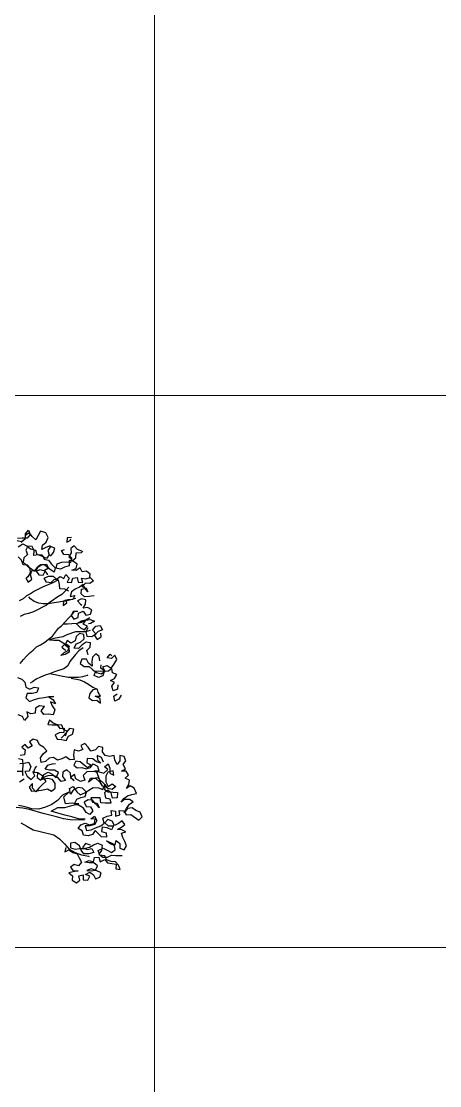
# Model space of a CAD drawing. Header units: millimetres. Extents: x 684983 to 685377, y 990360 to 990509.
# Drawn here: x 685141.494 to 685143.012, y 990433.537 to 990437.394 of the extents above; entities that cross this region are included whole.
import ezdxf

# ---------------------------------------------------------------- set-up
doc = ezdxf.new("R2010")
doc.units = ezdxf.units.MM
doc.layers.add('grid', color=8, linetype='Continuous', lineweight=9)
doc.layers.add('TEAK', color=7, linetype='Continuous')

# ---------------------------------------------------------------- blocks, each defined once
blk = doc.blocks.new('A$C25655A80')
at = {"color": 62}
for p, q in [((0.5198, 1.8471), (0.5275, 1.8558)), ((0.5275, 1.8558), (0.5314, 1.8452)), ((0.5564, 1.8538), (0.5448, 1.8327)), ((0.5689, 1.85), (0.5564, 1.8538)), ((0.4996, 1.8308), (0.5102, 1.8289)), ((0.5121, 1.8366), (0.5006, 1.8356)), ((0.5179, 1.8337), (0.5092, 1.826)), ((0.5102, 1.8289), (0.5198, 1.8356)), ((0.5237, 1.8366), (0.5121, 1.8366)), ((0.5198, 1.8443), (0.5179, 1.8337)), ((0.5294, 1.85), (0.5198, 1.8443)), ((0.5198, 1.8356), (0.5198, 1.8471)), ((0.5314, 1.8452), (0.5237, 1.8366)), ((0.5362, 1.8404), (0.5294, 1.85)), ((0.5448, 1.8327), (0.5362, 1.8404)), ((0.5611, 1.8202), (0.5698, 1.8269)), ((0.5746, 1.8384), (0.5689, 1.85)), ((0.5698, 1.8269), (0.5746, 1.8384)), ((0.6208, 1.8374), (0.6198, 1.8269)), ((0.6198, 1.8269), (0.6294, 1.8317)), ((0.6313, 1.8384), (0.6208, 1.8374)), ((0.6294, 1.8317), (0.6284, 1.8346)), ((0.5025, 1.8154), (0.5131, 1.8231)), ((0.5131, 1.8231), (0.5237, 1.8173)), ((0.5256, 1.8173), (0.5208, 1.8077)), ((0.5208, 1.8077), (0.5246, 1.7972)), ((0.5237, 1.8173), (0.5323, 1.8106)), ((0.5361, 1.8164), (0.5256, 1.8173)), ((0.5323, 1.8106), (0.5438, 1.8077)), ((0.5409, 1.8068), (0.5361, 1.8164)), ((0.54, 1.7952), (0.5409, 1.8068)), ((0.5438, 1.8077), (0.5477, 1.7971)), ((0.5592, 1.8096), (0.5611, 1.8202)), ((0.5688, 1.8144), (0.5592, 1.8096)), ((0.5794, 1.8183), (0.5688, 1.8144)), ((0.5804, 1.8163), (0.5736, 1.8067)), ((0.5736, 1.8067), (0.5775, 1.7961)), ((0.5803, 1.7933), (0.588, 1.8019)), ((0.5909, 1.8125), (0.5804, 1.8163)), ((0.588, 1.8019), (0.5909, 1.8125)), ((0.6073, 1.8067), (0.614, 1.8096)), ((0.613, 1.7971), (0.6073, 1.8067)), ((0.6303, 1.8009), (0.6246, 1.7913)), ((0.638, 1.8182), (0.6294, 1.8115)), ((0.6294, 1.8115), (0.6303, 1.8009)), ((0.6457, 1.8095), (0.638, 1.8182)), ((0.6419, 1.7894), (0.6428, 1.8009)), ((0.6428, 1.8009), (0.6553, 1.8018)), ((0.6563, 1.8057), (0.6457, 1.8095)), ((0.6553, 1.8018), (0.6582, 1.8057)), ((0.5102, 1.7837), (0.5025, 1.7914)), ((0.514, 1.7722), (0.5102, 1.7837)), ((0.5159, 1.7895), (0.514, 1.7789)), ((0.514, 1.7789), (0.5226, 1.7712)), ((0.5246, 1.7972), (0.5159, 1.7895)), ((0.5505, 1.7962), (0.54, 1.7952)), ((0.5477, 1.7971), (0.5602, 1.7962)), ((0.5611, 1.7923), (0.5505, 1.7962)), ((0.5602, 1.7962), (0.565, 1.7856)), ((0.5707, 1.7875), (0.5611, 1.7923)), ((0.565, 1.7856), (0.5755, 1.7836)), ((0.5775, 1.7961), (0.5707, 1.7875)), ((0.5755, 1.7836), (0.5832, 1.774)), ((0.5938, 1.7644), (0.5967, 1.775)), ((0.5967, 1.775), (0.6082, 1.7788)), ((0.6082, 1.7788), (0.6188, 1.7798)), ((0.6246, 1.7961), (0.613, 1.7971)), ((0.6188, 1.7798), (0.6294, 1.7778)), ((0.6323, 1.7884), (0.6246, 1.7961)), ((0.6246, 1.7913), (0.6332, 1.7826)), ((0.6255, 1.7826), (0.6255, 1.7701)), ((0.6361, 1.7807), (0.6255, 1.7826)), ((0.6294, 1.7778), (0.6323, 1.7884)), ((0.6332, 1.7826), (0.6419, 1.7894)), ((0.6447, 1.774), (0.6361, 1.7807)), ((0.5246, 1.7712), (0.514, 1.7722)), ((0.5226, 1.7712), (0.5303, 1.7635)), ((0.5323, 1.7635), (0.5246, 1.7712)), ((0.5313, 1.7529), (0.5255, 1.7433)), ((0.5303, 1.7635), (0.5313, 1.7529)), ((0.5322, 1.7481), (0.5351, 1.7587)), ((0.5409, 1.7568), (0.5323, 1.7635)), ((0.5351, 1.7587), (0.5457, 1.7568)), ((0.5476, 1.7654), (0.5409, 1.7568)), ((0.5447, 1.7558), (0.5496, 1.7664)), ((0.5544, 1.7606), (0.5447, 1.7558)), ((0.5457, 1.7568), (0.5524, 1.7481)), ((0.5563, 1.7721), (0.5476, 1.7654)), ((0.5496, 1.7664), (0.5592, 1.7731)), ((0.5678, 1.7567), (0.5544, 1.7606)), ((0.5669, 1.7712), (0.5563, 1.7721)), ((0.5592, 1.7731), (0.5707, 1.774)), ((0.563, 1.7471), (0.5678, 1.7567)), ((0.5755, 1.7644), (0.5659, 1.7587)), ((0.5659, 1.7587), (0.5726, 1.75)), ((0.5774, 1.7625), (0.5669, 1.7712)), ((0.5707, 1.774), (0.5755, 1.7644)), ((0.5726, 1.75), (0.5736, 1.75)), ((0.589, 1.7548), (0.5774, 1.7625)), ((0.5832, 1.774), (0.5919, 1.7654)), ((0.5919, 1.7654), (0.589, 1.7548)), ((0.6043, 1.7615), (0.5938, 1.7644)), ((0.614, 1.7663), (0.6043, 1.7615)), ((0.613, 1.7394), (0.6178, 1.749)), ((0.6255, 1.7701), (0.614, 1.7663)), ((0.6178, 1.749), (0.6255, 1.7403)), ((0.6322, 1.7596), (0.6428, 1.7634)), ((0.6428, 1.7586), (0.6322, 1.7596)), ((0.6428, 1.7634), (0.6447, 1.774)), ((0.6524, 1.7653), (0.6428, 1.7586)), ((0.6572, 1.7557), (0.6524, 1.7653)), ((0.6678, 1.7566), (0.6572, 1.7557)), ((0.6764, 1.7499), (0.6678, 1.7566)), ((0.6745, 1.7393), (0.6764, 1.7499)), ((0.5207, 1.7404), (0.5265, 1.7308)), ((0.5255, 1.7433), (0.5217, 1.7404)), ((0.5265, 1.7308), (0.5351, 1.7375)), ((0.5351, 1.7375), (0.5322, 1.7481)), ((0.5524, 1.7481), (0.563, 1.7471)), ((0.5861, 1.7288), (0.563, 1.7193)), ((0.5649, 1.7404), (0.5755, 1.7452)), ((0.5707, 1.7308), (0.5649, 1.7404)), ((0.5812, 1.7289), (0.5707, 1.7308)), ((0.5755, 1.7452), (0.587, 1.7452)), ((0.5889, 1.7365), (0.5812, 1.7289)), ((0.5966, 1.7346), (0.5861, 1.7288)), ((0.587, 1.7452), (0.5947, 1.7375)), ((0.5995, 1.7356), (0.5889, 1.7365)), ((0.5947, 1.7375), (0.6034, 1.7442)), ((0.6024, 1.725), (0.5995, 1.7356)), ((0.6033, 1.7144), (0.6024, 1.725)), ((0.6034, 1.7442), (0.613, 1.7394)), ((0.6255, 1.7403), (0.6207, 1.7307)), ((0.6207, 1.7307), (0.6312, 1.7298)), ((0.6312, 1.7298), (0.6341, 1.7403)), ((0.6341, 1.7403), (0.6447, 1.7413)), ((0.6447, 1.7413), (0.6476, 1.7307)), ((0.6476, 1.7307), (0.6582, 1.7297)), ((0.6591, 1.7249), (0.6505, 1.7182)), ((0.6553, 1.7403), (0.6659, 1.7384)), ((0.6582, 1.7297), (0.6553, 1.7403)), ((0.6649, 1.7278), (0.6562, 1.7201)), ((0.6639, 1.7153), (0.6591, 1.7249)), ((0.6755, 1.7268), (0.6649, 1.7278)), ((0.6659, 1.7384), (0.6764, 1.7413)), ((0.6841, 1.7336), (0.6755, 1.7268)), ((0.6764, 1.7413), (0.6841, 1.7336)), ((0.5322, 1.702), (0.5226, 1.6972)), ((0.5418, 1.7087), (0.5322, 1.702)), ((0.563, 1.7193), (0.5418, 1.7087)), ((0.6081, 1.7009), (0.5985, 1.6952)), ((0.6149, 1.7134), (0.6033, 1.7144)), ((0.6168, 1.7096), (0.6081, 1.7009)), ((0.6245, 1.7086), (0.6149, 1.7134)), ((0.6245, 1.7182), (0.6168, 1.7096)), ((0.6312, 1.7067), (0.6283, 1.6961)), ((0.6283, 1.6961), (0.6389, 1.698)), ((0.6399, 1.7134), (0.6312, 1.7067)), ((0.6389, 1.698), (0.6341, 1.6884)), ((0.6505, 1.7182), (0.6399, 1.7134)), ((0.6543, 1.7019), (0.6553, 1.7134)), ((0.6629, 1.6951), (0.6543, 1.7019)), ((0.6553, 1.7134), (0.6658, 1.7163)), ((0.6562, 1.7201), (0.6668, 1.7163)), ((0.6706, 1.7067), (0.6639, 1.7153)), ((0.6658, 1.7163), (0.6706, 1.7067)), ((0.6668, 1.7163), (0.6697, 1.7076)), ((0.5139, 1.6905), (0.5043, 1.6857)), ((0.5226, 1.6972), (0.5139, 1.6905)), ((0.5322, 1.6904), (0.5283, 1.6953)), ((0.5408, 1.6837), (0.5322, 1.6904)), ((0.5524, 1.6799), (0.5408, 1.6837)), ((0.5629, 1.6779), (0.5524, 1.6799)), ((0.5706, 1.675), (0.561, 1.6702)), ((0.5745, 1.6779), (0.5629, 1.6779)), ((0.5793, 1.6817), (0.5706, 1.675)), ((0.6091, 1.6836), (0.5745, 1.6779)), ((0.5985, 1.6952), (0.5793, 1.6817)), ((0.6197, 1.6856), (0.6091, 1.6836)), ((0.612, 1.6846), (0.611, 1.674)), ((0.611, 1.674), (0.6197, 1.6808)), ((0.6225, 1.6875), (0.612, 1.6846)), ((0.6197, 1.6808), (0.6168, 1.6875)), ((0.6408, 1.6913), (0.6197, 1.6856)), ((0.6341, 1.6884), (0.6225, 1.6875)), ((0.6552, 1.6903), (0.6456, 1.6855)), ((0.6456, 1.6855), (0.6533, 1.6769)), ((0.6533, 1.6769), (0.6562, 1.6749)), ((0.6658, 1.6874), (0.6552, 1.6903)), ((0.6591, 1.6673), (0.6648, 1.6769)), ((0.6735, 1.6961), (0.6629, 1.6951)), ((0.6648, 1.6769), (0.6658, 1.6874)), ((0.686, 1.697), (0.6735, 1.6961)), ((0.5168, 1.652), (0.5072, 1.6472)), ((0.5273, 1.6549), (0.5168, 1.652)), ((0.5389, 1.6587), (0.5273, 1.6549)), ((0.5504, 1.6645), (0.5389, 1.6587)), ((0.561, 1.6702), (0.5504, 1.6645)), ((0.6235, 1.6423), (0.6312, 1.6509)), ((0.635, 1.6596), (0.6302, 1.65)), ((0.6302, 1.65), (0.6369, 1.6413)), ((0.6312, 1.6509), (0.6379, 1.6586)), ((0.6466, 1.6596), (0.635, 1.6596)), ((0.6475, 1.6452), (0.6485, 1.6557)), ((0.6485, 1.6557), (0.6591, 1.6605)), ((0.6696, 1.6692), (0.6591, 1.6673)), ((0.6591, 1.6605), (0.6658, 1.6509)), ((0.6658, 1.6509), (0.6773, 1.6528)), ((0.6802, 1.6634), (0.6696, 1.6692)), ((0.6773, 1.6528), (0.6802, 1.6634)), ((0.5994, 1.6192), (0.6081, 1.626)), ((0.6081, 1.626), (0.6158, 1.6346)), ((0.6215, 1.6288), (0.6119, 1.6288)), ((0.6158, 1.6346), (0.6235, 1.6423)), ((0.6321, 1.6298), (0.6215, 1.6288)), ((0.6446, 1.6307), (0.6321, 1.6298)), ((0.6369, 1.6413), (0.6475, 1.6452)), ((0.6542, 1.6365), (0.6436, 1.6298)), ((0.6436, 1.6298), (0.6532, 1.6202)), ((0.6552, 1.6327), (0.6446, 1.6307)), ((0.6532, 1.6202), (0.6629, 1.6153)), ((0.6658, 1.6384), (0.6542, 1.6365)), ((0.6648, 1.6384), (0.6552, 1.6327)), ((0.659, 1.6288), (0.6658, 1.6384)), ((0.6696, 1.624), (0.659, 1.6288)), ((0.6629, 1.6153), (0.6696, 1.624)), ((0.6705, 1.6201), (0.6657, 1.6105)), ((0.6754, 1.6442), (0.6658, 1.6384)), ((0.6658, 1.6384), (0.6763, 1.6403)), ((0.6773, 1.6307), (0.6725, 1.6298)), ((0.6763, 1.6403), (0.6869, 1.6365)), ((0.6869, 1.6365), (0.6773, 1.6307)), ((0.6821, 1.6144), (0.6898, 1.624)), ((0.6898, 1.624), (0.7004, 1.6259)), ((0.7004, 1.6259), (0.7061, 1.6153)), ((0.5754, 1.5924), (0.585, 1.6)), ((0.585, 1.6), (0.5927, 1.6096)), ((0.61, 1.5981), (0.5888, 1.5943)), ((0.5927, 1.6096), (0.5994, 1.6192)), ((0.6196, 1.6029), (0.61, 1.5981)), ((0.6407, 1.6106), (0.6196, 1.6029)), ((0.6427, 1.599), (0.6398, 1.5884)), ((0.6648, 1.6105), (0.6407, 1.6106)), ((0.6503, 1.6067), (0.6427, 1.599)), ((0.6609, 1.6038), (0.6503, 1.6067)), ((0.6619, 1.5932), (0.6609, 1.6038)), ((0.6763, 1.6134), (0.6648, 1.6105)), ((0.6657, 1.6105), (0.6686, 1.6)), ((0.6686, 1.6), (0.6801, 1.599)), ((0.6801, 1.599), (0.6898, 1.6057)), ((0.6898, 1.6057), (0.6821, 1.6144)), ((0.6955, 1.6115), (0.6869, 1.6019)), ((0.6869, 1.6019), (0.6936, 1.5922)), ((0.6936, 1.5922), (0.7032, 1.598)), ((0.7061, 1.6153), (0.6955, 1.6115)), ((0.7032, 1.598), (0.7023, 1.6076)), ((0.5388, 1.5664), (0.5465, 1.5741)), ((0.5465, 1.5741), (0.5561, 1.5789)), ((0.5561, 1.5789), (0.5667, 1.5856)), ((0.5667, 1.5856), (0.5754, 1.5924)), ((0.5888, 1.5943), (0.5782, 1.5914)), ((0.5782, 1.5914), (0.5888, 1.5904)), ((0.5888, 1.5904), (0.6003, 1.5904)), ((0.6003, 1.5904), (0.6109, 1.5837)), ((0.6157, 1.5817), (0.608, 1.5731)), ((0.608, 1.5731), (0.6167, 1.5664)), ((0.6109, 1.5837), (0.6205, 1.5779)), ((0.6205, 1.5894), (0.6157, 1.5789)), ((0.6253, 1.576), (0.6157, 1.5817)), ((0.6157, 1.5789), (0.6244, 1.5721)), ((0.6292, 1.5827), (0.6205, 1.5894)), ((0.6205, 1.5779), (0.6263, 1.575)), ((0.6234, 1.5654), (0.6253, 1.576)), ((0.6244, 1.5721), (0.6253, 1.5615)), ((0.6398, 1.5884), (0.6292, 1.5827)), ((0.6378, 1.5711), (0.6426, 1.5817)), ((0.6484, 1.5702), (0.6378, 1.5711)), ((0.6426, 1.5817), (0.6532, 1.5856)), ((0.6571, 1.5788), (0.6484, 1.5702)), ((0.659, 1.5721), (0.6493, 1.5644)), ((0.6532, 1.5856), (0.6619, 1.5932)), ((0.6667, 1.5855), (0.6571, 1.5788)), ((0.6772, 1.5836), (0.6667, 1.5855)), ((0.6686, 1.5653), (0.6763, 1.573)), ((0.6763, 1.573), (0.6772, 1.5836)), ((0.507, 1.5338), (0.5147, 1.5434)), ((0.5147, 1.5434), (0.5224, 1.552)), ((0.5224, 1.552), (0.5301, 1.5597)), ((0.5301, 1.5597), (0.5388, 1.5664)), ((0.6051, 1.5529), (0.6138, 1.5606)), ((0.6157, 1.5558), (0.6051, 1.5529)), ((0.6138, 1.5606), (0.6234, 1.5654)), ((0.6167, 1.5664), (0.6157, 1.5654)), ((0.6253, 1.5615), (0.6157, 1.5558)), ((0.6407, 1.5558), (0.6272, 1.5385)), ((0.6493, 1.5644), (0.6407, 1.5558)), ((0.6561, 1.5442), (0.6522, 1.5336)), ((0.6676, 1.5442), (0.6561, 1.5442)), ((0.6724, 1.5346), (0.6676, 1.5442)), ((0.6715, 1.5548), (0.6686, 1.5653)), ((0.682, 1.549), (0.6801, 1.5384)), ((0.6897, 1.5576), (0.682, 1.549)), ((0.6984, 1.5509), (0.6897, 1.5576)), ((0.6993, 1.5403), (0.6984, 1.5509)), ((0.7176, 1.548), (0.7243, 1.5566)), ((0.7282, 1.5461), (0.7176, 1.548)), ((0.7243, 1.5566), (0.7291, 1.5528)), ((0.7359, 1.5538), (0.7282, 1.5461)), ((0.7339, 1.5316), (0.7407, 1.5432)), ((0.7407, 1.5432), (0.7359, 1.5538)), ((0.6128, 1.5212), (0.5897, 1.5135)), ((0.6224, 1.5279), (0.6128, 1.5212)), ((0.6272, 1.5385), (0.6224, 1.5279)), ((0.6522, 1.5336), (0.6618, 1.5269)), ((0.6618, 1.5269), (0.6743, 1.5269)), ((0.681, 1.5278), (0.6724, 1.5346)), ((0.6743, 1.5269), (0.682, 1.5192)), ((0.6801, 1.5384), (0.681, 1.5278)), ((0.682, 1.5192), (0.6916, 1.5125)), ((0.7022, 1.523), (0.7032, 1.5307)), ((0.7118, 1.5153), (0.7022, 1.523)), ((0.707, 1.5259), (0.7176, 1.5288)), ((0.7118, 1.5163), (0.707, 1.5259)), ((0.7176, 1.5288), (0.7272, 1.523)), ((0.7291, 1.522), (0.7204, 1.5153)), ((0.7272, 1.523), (0.7339, 1.5316)), ((0.7301, 1.5115), (0.7291, 1.522)), ((0.5003, 1.5001), (0.5109, 1.4963)), ((0.5109, 1.4963), (0.5185, 1.4886)), ((0.5455, 1.4962), (0.5368, 1.4895)), ((0.556, 1.501), (0.5455, 1.4962)), ((0.5676, 1.5058), (0.556, 1.501)), ((0.5782, 1.5087), (0.5676, 1.5058)), ((0.5897, 1.5135), (0.5782, 1.5087)), ((0.581, 1.5087), (0.5916, 1.5077)), ((0.5916, 1.5077), (0.6022, 1.5048)), ((0.6022, 1.5048), (0.6233, 1.501)), ((0.6233, 1.501), (0.6483, 1.501)), ((0.6301, 1.4981), (0.6512, 1.4942)), ((0.6483, 1.501), (0.6589, 1.5029)), ((0.6512, 1.4942), (0.6627, 1.4894)), ((0.6589, 1.5029), (0.6695, 1.5057)), ((0.6695, 1.5057), (0.6714, 1.5067)), ((0.6858, 1.5048), (0.6897, 1.5163)), ((0.6964, 1.5), (0.6858, 1.5048)), ((0.6897, 1.5163), (0.7003, 1.5153)), ((0.6916, 1.5125), (0.7031, 1.5086)), ((0.707, 1.5038), (0.6964, 1.5)), ((0.7003, 1.5153), (0.7118, 1.5163)), ((0.7031, 1.5086), (0.7118, 1.5153)), ((0.7099, 1.5144), (0.707, 1.5038)), ((0.7204, 1.5153), (0.7099, 1.5144)), ((0.7252, 1.4932), (0.7348, 1.498)), ((0.7348, 1.4884), (0.7252, 1.4932)), ((0.7406, 1.5076), (0.7301, 1.5115)), ((0.7348, 1.498), (0.7406, 1.5076)), ((0.5185, 1.4886), (0.5205, 1.477)), ((0.5205, 1.477), (0.5301, 1.4722)), ((0.5301, 1.4722), (0.5406, 1.477)), ((0.5368, 1.4895), (0.531, 1.4866)), ((0.5406, 1.477), (0.5512, 1.4751)), ((0.5512, 1.4751), (0.5474, 1.4636)), ((0.6627, 1.4894), (0.6723, 1.4836)), ((0.6723, 1.4836), (0.6829, 1.4769)), ((0.6829, 1.4702), (0.6752, 1.4615)), ((0.6829, 1.4769), (0.6935, 1.4721)), ((0.6935, 1.4721), (0.6829, 1.4702)), ((0.6954, 1.4644), (0.6944, 1.4711)), ((0.7291, 1.4788), (0.7348, 1.4884)), ((0.7319, 1.4682), (0.7291, 1.4788)), ((0.7425, 1.472), (0.7319, 1.4682)), ((0.7435, 1.4826), (0.7425, 1.472)), ((0.5243, 1.4617), (0.5204, 1.4511)), ((0.5204, 1.4511), (0.53, 1.4424)), ((0.5358, 1.4616), (0.5243, 1.4617)), ((0.53, 1.4424), (0.5416, 1.4472)), ((0.5474, 1.4636), (0.5358, 1.4616)), ((0.5416, 1.4472), (0.5531, 1.4501)), ((0.5531, 1.4501), (0.5647, 1.452)), ((0.5647, 1.452), (0.5772, 1.4539)), ((0.5887, 1.4539), (0.5762, 1.453)), ((0.5762, 1.453), (0.5868, 1.4462)), ((0.5772, 1.4539), (0.5887, 1.4539)), ((0.58, 1.4414), (0.5848, 1.4318)), ((0.5925, 1.4366), (0.58, 1.4414)), ((0.5868, 1.4462), (0.5925, 1.4366)), ((0.6752, 1.4615), (0.6733, 1.4509)), ((0.6733, 1.4509), (0.6819, 1.4442)), ((0.6819, 1.4442), (0.6925, 1.4452)), ((0.6887, 1.4548), (0.7012, 1.4548)), ((0.7002, 1.449), (0.6887, 1.4548)), ((0.6925, 1.4452), (0.7011, 1.4384)), ((0.7012, 1.4548), (0.6954, 1.4644)), ((0.7011, 1.4384), (0.7002, 1.449)), ((0.7338, 1.4547), (0.7415, 1.4605)), ((0.7358, 1.4432), (0.7338, 1.4547)), ((0.7454, 1.448), (0.7358, 1.4432)), ((0.7511, 1.4576), (0.7454, 1.448)), ((0.5233, 1.4174), (0.5252, 1.4059)), ((0.5329, 1.4126), (0.5233, 1.4174)), ((0.5444, 1.4261), (0.5435, 1.4136)), ((0.5541, 1.4318), (0.5444, 1.4261)), ((0.5656, 1.4299), (0.5541, 1.4318)), ((0.5579, 1.4193), (0.5656, 1.4299)), ((0.5646, 1.4107), (0.5579, 1.4193)), ((0.5848, 1.4318), (0.5906, 1.4222)), ((0.5906, 1.4222), (0.5867, 1.4097)), ((0.5127, 1.4059), (0.5021, 1.4098)), ((0.5175, 1.3963), (0.5127, 1.4059)), ((0.5252, 1.4059), (0.5175, 1.3963)), ((0.5435, 1.4136), (0.5329, 1.4126)), ((0.5752, 1.4116), (0.5646, 1.4107)), ((0.5781, 1.3972), (0.5742, 1.3866)), ((0.5867, 1.4097), (0.5752, 1.4116)), ((0.5867, 1.3895), (0.5781, 1.3972)), ((0.5973, 1.3857), (0.5867, 1.3895)), ((0.5742, 1.3866), (0.5848, 1.3857)), ((0.5848, 1.3857), (0.5963, 1.3857)), ((0.6011, 1.3664), (0.5915, 1.3616)), ((0.5963, 1.3857), (0.603, 1.377)), ((0.6078, 1.3847), (0.5973, 1.3857)), ((0.6126, 1.3674), (0.6011, 1.3664)), ((0.603, 1.377), (0.6136, 1.3779)), ((0.6059, 1.3539), (0.6213, 1.3693)), ((0.6117, 1.3741), (0.6078, 1.3847)), ((0.6213, 1.3693), (0.6117, 1.3741)), ((0.6136, 1.3779), (0.6126, 1.3674)), ((0.6194, 1.3683), (0.6155, 1.3587)), ((0.6261, 1.377), (0.6194, 1.3683)), ((0.6242, 1.3587), (0.6338, 1.3635)), ((0.6367, 1.375), (0.6261, 1.377)), ((0.6338, 1.3635), (0.6367, 1.375)), ((0.5194, 1.3386), (0.5107, 1.3319)), ((0.5261, 1.329), (0.5194, 1.3386)), ((0.5386, 1.3511), (0.5299, 1.3444)), ((0.5299, 1.3444), (0.5357, 1.3348)), ((0.5492, 1.3482), (0.5386, 1.3511)), ((0.554, 1.3376), (0.5492, 1.3482)), ((0.5636, 1.3318), (0.554, 1.3376)), ((0.5915, 1.3616), (0.5963, 1.351)), ((0.5963, 1.351), (0.6069, 1.3501)), ((0.6069, 1.3501), (0.6184, 1.3481)), ((0.6184, 1.3481), (0.6242, 1.3587)), ((0.6636, 1.3404), (0.6539, 1.3356)), ((0.6712, 1.3318), (0.6636, 1.3404)), ((0.5174, 1.3136), (0.5068, 1.3117)), ((0.5107, 1.3319), (0.5194, 1.3252)), ((0.5194, 1.3252), (0.5174, 1.3136)), ((0.5357, 1.3348), (0.5261, 1.329)), ((0.5559, 1.3059), (0.5626, 1.3155)), ((0.5626, 1.3155), (0.5713, 1.3232)), ((0.5713, 1.3232), (0.5636, 1.3318)), ((0.6376, 1.3251), (0.6357, 1.3126)), ((0.6357, 1.3126), (0.6376, 1.302)), ((0.6482, 1.3222), (0.6376, 1.3251)), ((0.6587, 1.326), (0.6482, 1.3222)), ((0.6539, 1.3356), (0.6587, 1.326)), ((0.678, 1.3221), (0.6712, 1.3318)), ((0.6895, 1.325), (0.678, 1.3221)), ((0.6962, 1.3336), (0.6895, 1.325)), ((0.6933, 1.3115), (0.6943, 1.301)), ((0.7039, 1.3067), (0.6933, 1.3115)), ((0.7068, 1.3308), (0.6962, 1.3336)), ((0.7058, 1.3202), (0.7068, 1.3308)), ((0.7126, 1.3115), (0.7058, 1.3202)), ((0.7231, 1.3096), (0.7126, 1.3115)), ((0.7347, 1.3115), (0.7231, 1.3096)), ((0.7356, 1.3), (0.7347, 1.3115)), ((0.7481, 1.3115), (0.7481, 1.299)), ((0.7587, 1.3096), (0.7481, 1.3115)), ((0.5136, 1.3011), (0.503, 1.304)), ((0.5059, 1.2925), (0.5164, 1.2934)), ((0.5135, 1.2761), (0.5145, 1.2886)), ((0.5145, 1.2886), (0.5136, 1.3011)), ((0.5164, 1.2934), (0.527, 1.2954)), ((0.527, 1.2954), (0.5328, 1.2848)), ((0.5578, 1.2944), (0.5559, 1.3059)), ((0.5684, 1.2972), (0.5578, 1.2944)), ((0.5674, 1.279), (0.5741, 1.2886)), ((0.577, 1.3049), (0.5684, 1.2972)), ((0.5741, 1.2886), (0.5847, 1.2915)), ((0.5876, 1.3068), (0.577, 1.3049)), ((0.5847, 1.2915), (0.5924, 1.2924)), ((0.5972, 1.3001), (0.5876, 1.3068)), ((0.6078, 1.3039), (0.5972, 1.3001)), ((0.6174, 1.3087), (0.6078, 1.3039)), ((0.627, 1.301), (0.6174, 1.3087)), ((0.6376, 1.302), (0.627, 1.301)), ((0.6414, 1.2981), (0.6366, 1.2885)), ((0.6366, 1.2885), (0.6452, 1.2818)), ((0.652, 1.2962), (0.6414, 1.2981)), ((0.6616, 1.2885), (0.652, 1.2962)), ((0.6702, 1.2818), (0.6616, 1.2885)), ((0.6693, 1.3048), (0.6683, 1.2943)), ((0.6683, 1.2943), (0.6779, 1.2894)), ((0.6828, 1.3039), (0.6693, 1.3048)), ((0.6779, 1.2894), (0.6702, 1.2818)), ((0.677, 1.2827), (0.6837, 1.2914)), ((0.6914, 1.2962), (0.6828, 1.3039)), ((0.6837, 1.2914), (0.6943, 1.2856)), ((0.702, 1.2933), (0.6914, 1.2962)), ((0.6943, 1.301), (0.702, 1.2933)), ((0.7087, 1.2952), (0.7039, 1.3067)), ((0.7106, 1.2846), (0.7202, 1.2913)), ((0.7202, 1.2913), (0.7241, 1.2808)), ((0.7414, 1.2903), (0.7356, 1.3)), ((0.7481, 1.299), (0.7414, 1.2903)), ((0.7558, 1.2903), (0.7625, 1.299)), ((0.7616, 1.2798), (0.7558, 1.2903)), ((0.7625, 1.299), (0.7587, 1.3096)), ((0.5001, 1.2742), (0.5116, 1.2742)), ((0.5116, 1.2742), (0.5135, 1.2636)), ((0.5135, 1.2636), (0.5135, 1.2761)), ((0.5289, 1.2742), (0.5183, 1.2733)), ((0.5183, 1.2733), (0.5241, 1.2617)), ((0.5241, 1.2617), (0.5337, 1.254)), ((0.5328, 1.2848), (0.5289, 1.2742)), ((0.5337, 1.254), (0.5424, 1.2627)), ((0.5376, 1.2723), (0.5491, 1.2703)), ((0.5424, 1.2627), (0.5376, 1.2723)), ((0.5395, 1.2703), (0.5433, 1.2809)), ((0.5501, 1.2694), (0.5395, 1.2703)), ((0.5433, 1.2809), (0.5472, 1.2857)), ((0.5491, 1.2703), (0.5481, 1.2588)), ((0.5616, 1.2617), (0.5501, 1.2694)), ((0.5568, 1.2521), (0.5616, 1.2617)), ((0.5606, 1.254), (0.5645, 1.2655)), ((0.5741, 1.2626), (0.5626, 1.2588)), ((0.5645, 1.2655), (0.5751, 1.2713)), ((0.5779, 1.2761), (0.5674, 1.279)), ((0.5866, 1.2636), (0.5741, 1.2626)), ((0.5751, 1.2713), (0.5847, 1.2665)), ((0.5904, 1.2761), (0.5779, 1.2761)), ((0.5847, 1.2665), (0.5943, 1.2588)), ((0.5972, 1.2597), (0.5866, 1.2636)), ((0.6001, 1.2703), (0.5904, 1.2761)), ((0.5943, 1.2588), (0.6001, 1.2703)), ((0.6106, 1.2712), (0.6097, 1.2607)), ((0.6097, 1.2607), (0.6164, 1.2511)), ((0.6202, 1.277), (0.6106, 1.2712)), ((0.6289, 1.2693), (0.6202, 1.277)), ((0.6298, 1.2587), (0.6289, 1.2693)), ((0.6385, 1.2655), (0.6289, 1.2587)), ((0.6414, 1.2549), (0.6385, 1.2655)), ((0.6452, 1.2818), (0.6558, 1.2827)), ((0.6558, 1.2827), (0.6664, 1.2798)), ((0.6683, 1.2722), (0.6596, 1.2635)), ((0.6596, 1.2635), (0.6635, 1.252)), ((0.6664, 1.2798), (0.677, 1.2827)), ((0.6818, 1.2731), (0.6683, 1.2722)), ((0.6923, 1.2712), (0.6818, 1.2731)), ((0.6971, 1.275), (0.6866, 1.2741)), ((0.6866, 1.2741), (0.6981, 1.2721)), ((0.6962, 1.2606), (0.6923, 1.2712)), ((0.6943, 1.2856), (0.6971, 1.275)), ((0.701, 1.2471), (0.6962, 1.2606)), ((0.6981, 1.2721), (0.7096, 1.2692)), ((0.7096, 1.2692), (0.7193, 1.2779)), ((0.7193, 1.2779), (0.7106, 1.2846)), ((0.7193, 1.2711), (0.7144, 1.2615)), ((0.7144, 1.2615), (0.7144, 1.2481)), ((0.7318, 1.275), (0.7193, 1.2711)), ((0.7241, 1.2808), (0.7241, 1.2692)), ((0.7241, 1.2692), (0.7337, 1.2644)), ((0.7337, 1.2644), (0.7318, 1.275)), ((0.7519, 1.274), (0.7616, 1.2798)), ((0.7635, 1.274), (0.7519, 1.274)), ((0.7606, 1.2567), (0.7692, 1.2644)), ((0.7692, 1.2644), (0.7635, 1.274)), ((0.5058, 1.2483), (0.5164, 1.255)), ((0.5366, 1.2444), (0.5289, 1.2348)), ((0.5289, 1.2348), (0.5346, 1.2252)), ((0.5366, 1.2329), (0.5366, 1.2444)), ((0.5481, 1.2588), (0.5568, 1.2521)), ((0.5606, 1.2405), (0.552, 1.2328)), ((0.5731, 1.2559), (0.5606, 1.254)), ((0.5693, 1.2492), (0.5606, 1.2405)), ((0.5626, 1.2588), (0.5693, 1.2492)), ((0.5856, 1.254), (0.5731, 1.2559)), ((0.5914, 1.2443), (0.5856, 1.254)), ((0.5914, 1.2328), (0.5914, 1.2443)), ((0.6058, 1.2491), (0.5972, 1.2597)), ((0.6164, 1.2511), (0.6058, 1.2491)), ((0.626, 1.2318), (0.6356, 1.2366)), ((0.6289, 1.2587), (0.6375, 1.251)), ((0.6375, 1.251), (0.6298, 1.2587)), ((0.6356, 1.2366), (0.6442, 1.2241)), ((0.6471, 1.2347), (0.6356, 1.228)), ((0.6529, 1.2491), (0.6414, 1.2549)), ((0.6577, 1.2327), (0.6471, 1.2347)), ((0.6635, 1.252), (0.6529, 1.2491)), ((0.6721, 1.2472), (0.6769, 1.2568)), ((0.6837, 1.2558), (0.6721, 1.2472)), ((0.6731, 1.2279), (0.6837, 1.2346)), ((0.6769, 1.2568), (0.6894, 1.2568)), ((0.6952, 1.2577), (0.6837, 1.2558)), ((0.6837, 1.2346), (0.6962, 1.2337)), ((0.6894, 1.2568), (0.7, 1.2471)), ((0.7115, 1.2414), (0.6952, 1.2577)), ((0.7, 1.2471), (0.7058, 1.2365)), ((0.7058, 1.2365), (0.701, 1.2471)), ((0.7067, 1.2298), (0.7115, 1.2414)), ((0.7125, 1.2414), (0.7106, 1.2298)), ((0.7192, 1.2317), (0.7125, 1.2414)), ((0.7144, 1.2481), (0.7202, 1.2365)), ((0.7202, 1.2365), (0.7298, 1.2433)), ((0.7298, 1.2433), (0.7385, 1.2365)), ((0.7385, 1.2365), (0.7298, 1.2298)), ((0.7711, 1.2519), (0.7606, 1.2567)), ((0.7644, 1.2317), (0.7702, 1.2413)), ((0.7731, 1.2384), (0.7644, 1.2317)), ((0.7702, 1.2413), (0.7711, 1.2519)), ((0.7827, 1.2326), (0.7731, 1.2384)), ((0.5346, 1.2252), (0.5471, 1.2261)), ((0.5452, 1.2242), (0.5366, 1.2329)), ((0.552, 1.2328), (0.5452, 1.2242)), ((0.5471, 1.2261), (0.5625, 1.229)), ((0.5625, 1.229), (0.5731, 1.2309)), ((0.5731, 1.2309), (0.5827, 1.2251)), ((0.5827, 1.2251), (0.5914, 1.2328)), ((0.6096, 1.2155), (0.5971, 1.203)), ((0.625, 1.2232), (0.6096, 1.2155)), ((0.6125, 1.2116), (0.625, 1.2232)), ((0.6163, 1.1953), (0.6125, 1.2116)), ((0.6288, 1.2184), (0.626, 1.2318)), ((0.6356, 1.228), (0.6288, 1.2184)), ((0.6442, 1.2241), (0.6519, 1.2164)), ((0.6442, 1.2058), (0.6538, 1.2106)), ((0.6519, 1.2164), (0.6635, 1.2212)), ((0.6538, 1.2106), (0.6644, 1.2126)), ((0.6673, 1.2231), (0.6577, 1.2327)), ((0.6635, 1.2212), (0.6731, 1.2279)), ((0.6644, 1.2126), (0.6673, 1.2231)), ((0.6779, 1.2097), (0.6817, 1.1991)), ((0.7009, 1.2096), (0.6779, 1.2097)), ((0.6962, 1.2337), (0.7067, 1.2298)), ((0.7019, 1.1971), (0.7009, 1.2096)), ((0.7106, 1.2298), (0.7202, 1.224)), ((0.7192, 1.2288), (0.7106, 1.2212)), ((0.7106, 1.2212), (0.7134, 1.2096)), ((0.7134, 1.2096), (0.724, 1.2067)), ((0.7298, 1.2298), (0.7192, 1.2317)), ((0.7269, 1.2211), (0.7192, 1.2288)), ((0.7202, 1.224), (0.7317, 1.2231)), ((0.7307, 1.2086), (0.7269, 1.2211)), ((0.7413, 1.2096), (0.7307, 1.2086)), ((0.7317, 1.2231), (0.7423, 1.2221)), ((0.7423, 1.2221), (0.7413, 1.2096)), ((0.7577, 1.2077), (0.7663, 1.2144)), ((0.7663, 1.2144), (0.7769, 1.2173)), ((0.7769, 1.2173), (0.7884, 1.2201)), ((0.7884, 1.2201), (0.7827, 1.2326)), ((0.5135, 1.1848), (0.4971, 1.1858)), ((0.5192, 1.1877), (0.5029, 1.1906)), ((0.5298, 1.181), (0.5135, 1.1848)), ((0.5356, 1.1829), (0.5192, 1.1877)), ((0.5683, 1.1867), (0.5519, 1.1819)), ((0.5836, 1.1934), (0.5683, 1.1867)), ((0.5817, 1.1771), (0.5981, 1.1857)), ((0.5971, 1.203), (0.5836, 1.1934)), ((0.5981, 1.1857), (0.6154, 1.1857)), ((0.6154, 1.1857), (0.6317, 1.1905)), ((0.6327, 1.1962), (0.6163, 1.1953)), ((0.6317, 1.1905), (0.649, 1.1953)), ((0.649, 1.1953), (0.6327, 1.1962)), ((0.6384, 1.1953), (0.6442, 1.2058)), ((0.65, 1.1905), (0.6384, 1.1953)), ((0.6605, 1.1847), (0.65, 1.1905)), ((0.6663, 1.1741), (0.6605, 1.1847)), ((0.6711, 1.2049), (0.6615, 1.1991)), ((0.6615, 1.1991), (0.6663, 1.1885)), ((0.6663, 1.1885), (0.6769, 1.1875)), ((0.6817, 1.2039), (0.6711, 1.2049)), ((0.6769, 1.1875), (0.6826, 1.1779)), ((0.6894, 1.1952), (0.6817, 1.2039)), ((0.6817, 1.1991), (0.6932, 1.1962)), ((0.698, 1.1856), (0.6894, 1.1952)), ((0.6932, 1.1962), (0.698, 1.1856)), ((0.7125, 1.1962), (0.7019, 1.1971)), ((0.7259, 1.1962), (0.7125, 1.1962)), ((0.724, 1.2067), (0.7259, 1.1962)), ((0.7509, 1.199), (0.7577, 1.2077)), ((0.7596, 1.2057), (0.7509, 1.199)), ((0.7586, 1.1731), (0.7644, 1.1836)), ((0.7663, 1.1836), (0.7586, 1.1731)), ((0.7711, 1.2057), (0.7596, 1.2057)), ((0.7644, 1.1836), (0.7711, 1.1942)), ((0.7778, 1.1855), (0.7663, 1.1836)), ((0.7807, 1.2), (0.7711, 1.2057)), ((0.7711, 1.1942), (0.7807, 1.2)), ((0.7865, 1.1788), (0.7778, 1.1855)), ((0.5625, 1.1713), (0.5298, 1.181)), ((0.5519, 1.1819), (0.5356, 1.1829)), ((0.5951, 1.1636), (0.5625, 1.1713)), ((0.598, 1.1722), (0.5817, 1.1771)), ((0.6115, 1.1588), (0.5951, 1.1636)), ((0.6153, 1.1674), (0.598, 1.1722)), ((0.6278, 1.1559), (0.6115, 1.1588)), ((0.6317, 1.1636), (0.6153, 1.1674)), ((0.648, 1.1587), (0.6317, 1.1636)), ((0.6644, 1.1578), (0.648, 1.1587)), ((0.6759, 1.1693), (0.6663, 1.1741)), ((0.6826, 1.1779), (0.6759, 1.1693)), ((0.6778, 1.1587), (0.6865, 1.1654)), ((0.6884, 1.1577), (0.6778, 1.1587)), ((0.6865, 1.1654), (0.6922, 1.1549)), ((0.6865, 1.1472), (0.6884, 1.1577)), ((0.7067, 1.1606), (0.7172, 1.1654)), ((0.7105, 1.1481), (0.7067, 1.1606)), ((0.7172, 1.1654), (0.7288, 1.1673)), ((0.7269, 1.1789), (0.7374, 1.1769)), ((0.7288, 1.1673), (0.7269, 1.1789)), ((0.7374, 1.1769), (0.7374, 1.1654)), ((0.7374, 1.1654), (0.748, 1.1683)), ((0.7461, 1.1788), (0.7576, 1.1779)), ((0.748, 1.1683), (0.7461, 1.1788)), ((0.7576, 1.1779), (0.7634, 1.1682)), ((0.7634, 1.1682), (0.7749, 1.1692)), ((0.7749, 1.1692), (0.7941, 1.1557)), ((0.797, 1.1749), (0.7865, 1.1788)), ((0.7941, 1.1557), (0.8018, 1.1634)), ((0.8018, 1.1634), (0.797, 1.1749)), ((0.6624, 1.1558), (0.6278, 1.1559)), ((0.647, 1.1357), (0.6538, 1.1443)), ((0.6566, 1.1299), (0.647, 1.1357)), ((0.6538, 1.1443), (0.6643, 1.1481)), ((0.6643, 1.1481), (0.6749, 1.1443)), ((0.6643, 1.1414), (0.6672, 1.1308)), ((0.6759, 1.1414), (0.6643, 1.1414)), ((0.6672, 1.1308), (0.6788, 1.1318)), ((0.6749, 1.1443), (0.6865, 1.1472)), ((0.6874, 1.1452), (0.6759, 1.1414)), ((0.6788, 1.1318), (0.6893, 1.1366)), ((0.6922, 1.1549), (0.6874, 1.1452)), ((0.6893, 1.1366), (0.7018, 1.1414)), ((0.7018, 1.1414), (0.7105, 1.1481)), ((0.7057, 1.1385), (0.7037, 1.1279)), ((0.7172, 1.1366), (0.7057, 1.1385)), ((0.7192, 1.1567), (0.7115, 1.1491)), ((0.7115, 1.1491), (0.7201, 1.1414)), ((0.7278, 1.1317), (0.7172, 1.1366)), ((0.7297, 1.1529), (0.7192, 1.1567)), ((0.7201, 1.1414), (0.7326, 1.1414)), ((0.7326, 1.1414), (0.7278, 1.1317)), ((0.7355, 1.1423), (0.7297, 1.1529)), ((0.7451, 1.1471), (0.7355, 1.1423)), ((0.7422, 1.1327), (0.7518, 1.1385)), ((0.7528, 1.1317), (0.7422, 1.1327)), ((0.7538, 1.1538), (0.7451, 1.1471)), ((0.7518, 1.1385), (0.7605, 1.1452)), ((0.7624, 1.1269), (0.7528, 1.1317)), ((0.7605, 1.1452), (0.7538, 1.1538)), ((0.6605, 1.1193), (0.6566, 1.1299)), ((0.6711, 1.1174), (0.6605, 1.1193)), ((0.6816, 1.1212), (0.6711, 1.1174)), ((0.6884, 1.1308), (0.6816, 1.1212)), ((0.7037, 1.1154), (0.6884, 1.1308)), ((0.7037, 1.1279), (0.7153, 1.125)), ((0.7162, 1.1145), (0.7037, 1.1154)), ((0.7153, 1.125), (0.7162, 1.1145)), ((0.7162, 1.1058), (0.7268, 1.101)), ((0.7249, 1.0981), (0.7162, 1.1058)), ((0.7364, 1.0962), (0.7393, 1.1067)), ((0.7393, 1.1067), (0.7479, 1.099)), ((0.7518, 1.124), (0.7624, 1.1269)), ((0.7556, 1.1135), (0.7518, 1.124)), ((0.7604, 1.1038), (0.7556, 1.1135)), ((0.6172, 1.0896), (0.6153, 1.079)), ((0.6153, 1.079), (0.6249, 1.0838)), ((0.6249, 1.0838), (0.6345, 1.077)), ((0.6393, 1.1011), (0.6287, 1.1001)), ((0.6287, 1.1001), (0.6287, 1.0886)), ((0.6287, 1.0886), (0.6403, 1.0857)), ((0.6508, 1.0934), (0.6393, 1.1011)), ((0.6403, 1.0857), (0.6508, 1.0866)), ((0.6547, 1.0828), (0.6508, 1.0934)), ((0.6508, 1.0866), (0.6624, 1.0866)), ((0.6614, 1.0741), (0.6547, 1.0828)), ((0.6653, 1.0991), (0.6576, 1.0895)), ((0.6576, 1.0895), (0.6691, 1.0847)), ((0.6624, 1.0866), (0.6749, 1.0905)), ((0.6768, 1.0953), (0.6653, 1.0991)), ((0.6691, 1.0847), (0.6806, 1.0866)), ((0.6749, 1.0905), (0.6845, 1.0962)), ((0.6806, 1.0866), (0.6854, 1.077)), ((0.6845, 1.0962), (0.6951, 1.1001)), ((0.6951, 1.1001), (0.7056, 1.0952)), ((0.696, 1.0818), (0.7076, 1.0875)), ((0.6998, 1.0712), (0.696, 1.0818)), ((0.7037, 1.0818), (0.697, 1.0731)), ((0.7056, 1.0952), (0.7037, 1.0818)), ((0.7076, 1.0875), (0.7172, 1.0827)), ((0.7172, 1.0827), (0.7277, 1.077)), ((0.7354, 1.0942), (0.7249, 1.0981)), ((0.7268, 1.101), (0.7364, 1.0962)), ((0.7277, 1.077), (0.7364, 1.0837)), ((0.7364, 1.0837), (0.7354, 1.0942)), ((0.7479, 1.099), (0.7479, 1.0875)), ((0.7479, 1.0875), (0.7585, 1.0837)), ((0.7585, 1.0837), (0.7643, 1.0933)), ((0.7643, 1.0933), (0.7604, 1.1038)), ((0.6345, 1.077), (0.6451, 1.0741)), ((0.6451, 1.0741), (0.6499, 1.0645)), ((0.6499, 1.0645), (0.6556, 1.0539)), ((0.6729, 1.0741), (0.6614, 1.0741)), ((0.6633, 1.0539), (0.6739, 1.0578)), ((0.6854, 1.077), (0.6729, 1.0741)), ((0.6739, 1.0578), (0.6845, 1.0549)), ((0.6845, 1.0549), (0.6864, 1.0655)), ((0.6864, 1.0655), (0.697, 1.0664)), ((0.697, 1.0731), (0.7066, 1.0664)), ((0.697, 1.0664), (0.7008, 1.0549)), ((0.7114, 1.0693), (0.6998, 1.0712)), ((0.7008, 1.0549), (0.7114, 1.0606)), ((0.7066, 1.0664), (0.7181, 1.0664)), ((0.7162, 1.0597), (0.7114, 1.0693)), ((0.7114, 1.0606), (0.7181, 1.052)), ((0.7267, 1.0558), (0.7162, 1.0597)), ((0.7181, 1.0664), (0.7277, 1.0712)), ((0.7373, 1.0548), (0.7267, 1.0558)), ((0.7277, 1.0712), (0.7383, 1.0702)), ((0.745, 1.0471), (0.7373, 1.0548)), ((0.7383, 1.0702), (0.7537, 1.0702)), ((0.6354, 1.0309), (0.6248, 1.028)), ((0.6373, 1.0482), (0.6287, 1.0415)), ((0.6287, 1.0415), (0.6354, 1.0328)), ((0.6469, 1.0328), (0.6354, 1.0309)), ((0.6354, 1.0328), (0.6469, 1.0328)), ((0.6479, 1.0453), (0.6373, 1.0482)), ((0.6556, 1.0539), (0.6479, 1.0453)), ((0.6739, 1.052), (0.6633, 1.0539)), ((0.6652, 1.0241), (0.6758, 1.0299)), ((0.6787, 1.0376), (0.6681, 1.0337)), ((0.6681, 1.0337), (0.6787, 1.0328)), ((0.6854, 1.052), (0.6739, 1.052)), ((0.6758, 1.0299), (0.6844, 1.0232)), ((0.6912, 1.0337), (0.6787, 1.0376)), ((0.6787, 1.0328), (0.6892, 1.0347)), ((0.6941, 1.0453), (0.6854, 1.052)), ((0.6892, 1.0347), (0.6941, 1.0453)), ((0.7027, 1.0279), (0.6912, 1.0337)), ((0.7181, 1.052), (0.7287, 1.051)), ((0.7287, 1.051), (0.7392, 1.0491)), ((0.7392, 1.0491), (0.7383, 1.0375)), ((0.7383, 1.0375), (0.7488, 1.0366)), ((0.7488, 1.0366), (0.745, 1.0471)), ((0.6248, 1.028), (0.6335, 1.0213)), ((0.6335, 1.0213), (0.6325, 1.0107)), ((0.6325, 1.0107), (0.6431, 1.004)), ((0.6431, 1.004), (0.6517, 1.0107)), ((0.6489, 1.0213), (0.6594, 1.0232)), ((0.6517, 1.0107), (0.6489, 1.0213)), ((0.6594, 1.0232), (0.6594, 1.0116)), ((0.6594, 1.0116), (0.671, 1.0107)), ((0.6758, 1.0203), (0.6652, 1.0241)), ((0.671, 1.0107), (0.6758, 1.0203)), ((0.6844, 1.0232), (0.6892, 1.0135)), ((0.6892, 1.0135), (0.6998, 1.0174)), ((0.6998, 1.0174), (0.7027, 1.0279))]:
    blk.add_line(p, q, dxfattribs=at)
for p, q in [((0.5086, 1.1493), (0.523, 1.1406)), ((0.523, 1.1406), (0.5384, 1.1319)), ((0.5384, 1.1319), (0.5557, 1.1281)), ((0.5557, 1.1281), (0.5884, 1.1203)), ((0.5884, 1.1203), (0.6018, 1.1107)), ((0.6018, 1.1107), (0.6143, 1.0982)), ((0.6143, 1.0982), (0.6258, 1.0857)), ((0.6258, 1.0857), (0.6403, 1.077)), ((0.6403, 1.077), (0.6556, 1.0713)), ((0.6556, 1.0713), (0.672, 1.0684)), ((0.672, 1.0684), (0.6739, 1.0674))]:
    blk.add_line(p, q)
blk = doc.blocks.new('TR')
blk.add_blockref('A$C25655A80', (0.0192, 0.0148, 1.3453))

msp = doc.modelspace()

# ---------------------------------------------------------------- linework, layer by layer
at = {"layer": 'grid'}
for p, q in [((685141.9771, 990509.1548), (685141.9771, 990377.9235)), ((685221.1591, 990436.0381), (685118.727, 990436.0381)), ((685221.1591, 990434.0381), (685118.727, 990434.0381))]:
    msp.add_line(p, q, dxfattribs=at)

# ---------------------------------------------------------------- block references
at = {"layer": 'TEAK', "xscale": 1.5, "yscale": 1.5, "zscale": 1.5}
msp.add_blockref('TR', (685140.7005, 990432.744, 99.329), dxfattribs=at)

doc.saveas('drawing.dxf')
